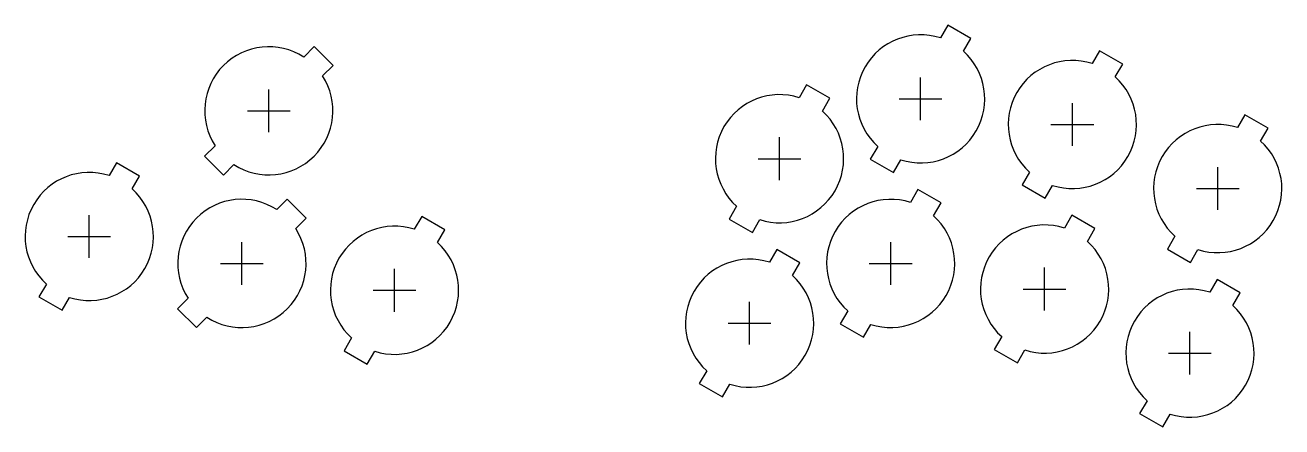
# Model space of a CAD drawing. Header units: millimetres. Extents: x -41 to 195, y -31 to 45.
import ezdxf

# ---------------------------------------------------------------- set-up
doc = ezdxf.new("R2010")
doc.units = ezdxf.units.MM
doc.layers.add('BUTTONS', color=1, linetype='Continuous')
doc.layers.add('REFERENCE', color=8, linetype='Continuous')

msp = doc.modelspace()

# ---------------------------------------------------------------- linework, layer by layer
at = {"layer": 'BUTTONS'}
for points in [[(130.7, 42.21, 0.809427), (118.97, 21.89), (117.58, 19.49), (121.92, 16.99), (123.3, 19.39, 0.809427), (135.03, 39.71), (136.42, 42.11), (132.08, 44.61)], [(11.57, 38.63, 0.809427), (-5.03, 22.03), (-6.99, 20.07), (-3.45, 16.54), (-1.5, 18.49, 0.809427), (15.1, 35.09), (17.06, 37.04), (13.52, 40.58)], [(159.1, 37.41, 0.809427), (147.37, 17.09), (145.98, 14.69), (150.32, 12.19), (151.7, 14.59, 0.809427), (163.43, 34.91), (164.82, 37.31), (160.48, 39.81)], [(104.3, 31.01, 0.809427), (92.57, 10.69), (91.18, 8.29), (95.52, 5.79), (96.9, 8.19, 0.809427), (108.63, 28.51), (110.02, 30.91), (105.68, 33.41)], [(186.3, 25.41, 0.809427), (174.57, 5.09), (173.18, 2.69), (177.52, 0.19), (178.9, 2.59, 0.809427), (190.63, 22.91), (192.02, 25.31), (187.68, 27.81)], [(-24.86, 16.45, 0.809427), (-36.59, -3.88), (-37.97, -6.27), (-33.64, -8.77), (-32.26, -6.38, 0.809427), (-20.53, 13.95), (-19.14, 16.34), (-23.47, 18.84)], [(6.53, 10.07, 0.809427), (-10.07, -6.53), (-12.02, -8.49), (-8.49, -12.02), (-6.53, -10.07, 0.809427), (10.07, 6.53), (12.02, 8.49), (8.49, 12.02)], [(125.1, 11.41, 0.809427), (113.37, -8.91), (111.98, -11.31), (116.32, -13.81), (117.7, -11.41, 0.809427), (129.43, 8.91), (130.82, 11.31), (126.48, 13.81)], [(32.26, 6.38, 0.809427), (20.53, -13.95), (19.14, -16.34), (23.47, -18.84), (24.86, -16.45, 0.809427), (36.59, 3.88), (37.97, 6.27), (33.64, 8.77)], [(153.9, 6.61, 0.809427), (142.17, -13.71), (140.78, -16.11), (145.12, -18.61), (146.5, -16.21, 0.809427), (158.23, 4.11), (159.62, 6.51), (155.28, 9.01)], [(98.7, 0.21, 0.809427), (86.97, -20.11), (85.58, -22.51), (89.92, -25.01), (91.3, -22.61, 0.809427), (103.03, -2.29), (104.42, 0.11), (100.08, 2.61)], [(181.1, -5.39, 0.809427), (169.37, -25.71), (167.98, -28.11), (172.32, -30.61), (173.7, -28.21, 0.809427), (185.43, -7.89), (186.82, -5.49), (182.48, -2.99)]]:
    msp.add_lwpolyline(points, format="xyb", close=True, dxfattribs=at)
at = {"layer": 'REFERENCE'}
for p, q in [((127, 26.8), (127, 34.8)), ((5.04, 24.56), (5.04, 32.56)), ((123, 30.8), (131, 30.8)), ((1.04, 28.56), (9.04, 28.56)), ((155.4, 22), (155.4, 30)), ((151.4, 26), (159.4, 26)), ((100.6, 15.6), (100.6, 23.6)), ((96.6, 19.6), (104.6, 19.6)), ((182.6, 10), (182.6, 18)), ((178.6, 14), (186.6, 14)), ((-28.56, 1.04), (-28.56, 9.04)), ((-32.56, 5.04), (-24.56, 5.04)), ((0, -4), (0, 4)), ((121.4, -4), (121.4, 4)), ((-4, 0), (4, 0)), ((117.4, 0), (125.4, 0)), ((28.56, -9.04), (28.56, -1.04)), ((150.2, -8.8), (150.2, -0.8)), ((24.56, -5.04), (32.56, -5.04)), ((146.2, -4.8), (154.2, -4.8)), ((95, -15.2), (95, -7.2)), ((91, -11.2), (99, -11.2)), ((177.4, -20.8), (177.4, -12.8)), ((173.4, -16.8), (181.4, -16.8))]:
    msp.add_line(p, q, dxfattribs=at)

doc.saveas('drawing.dxf')
